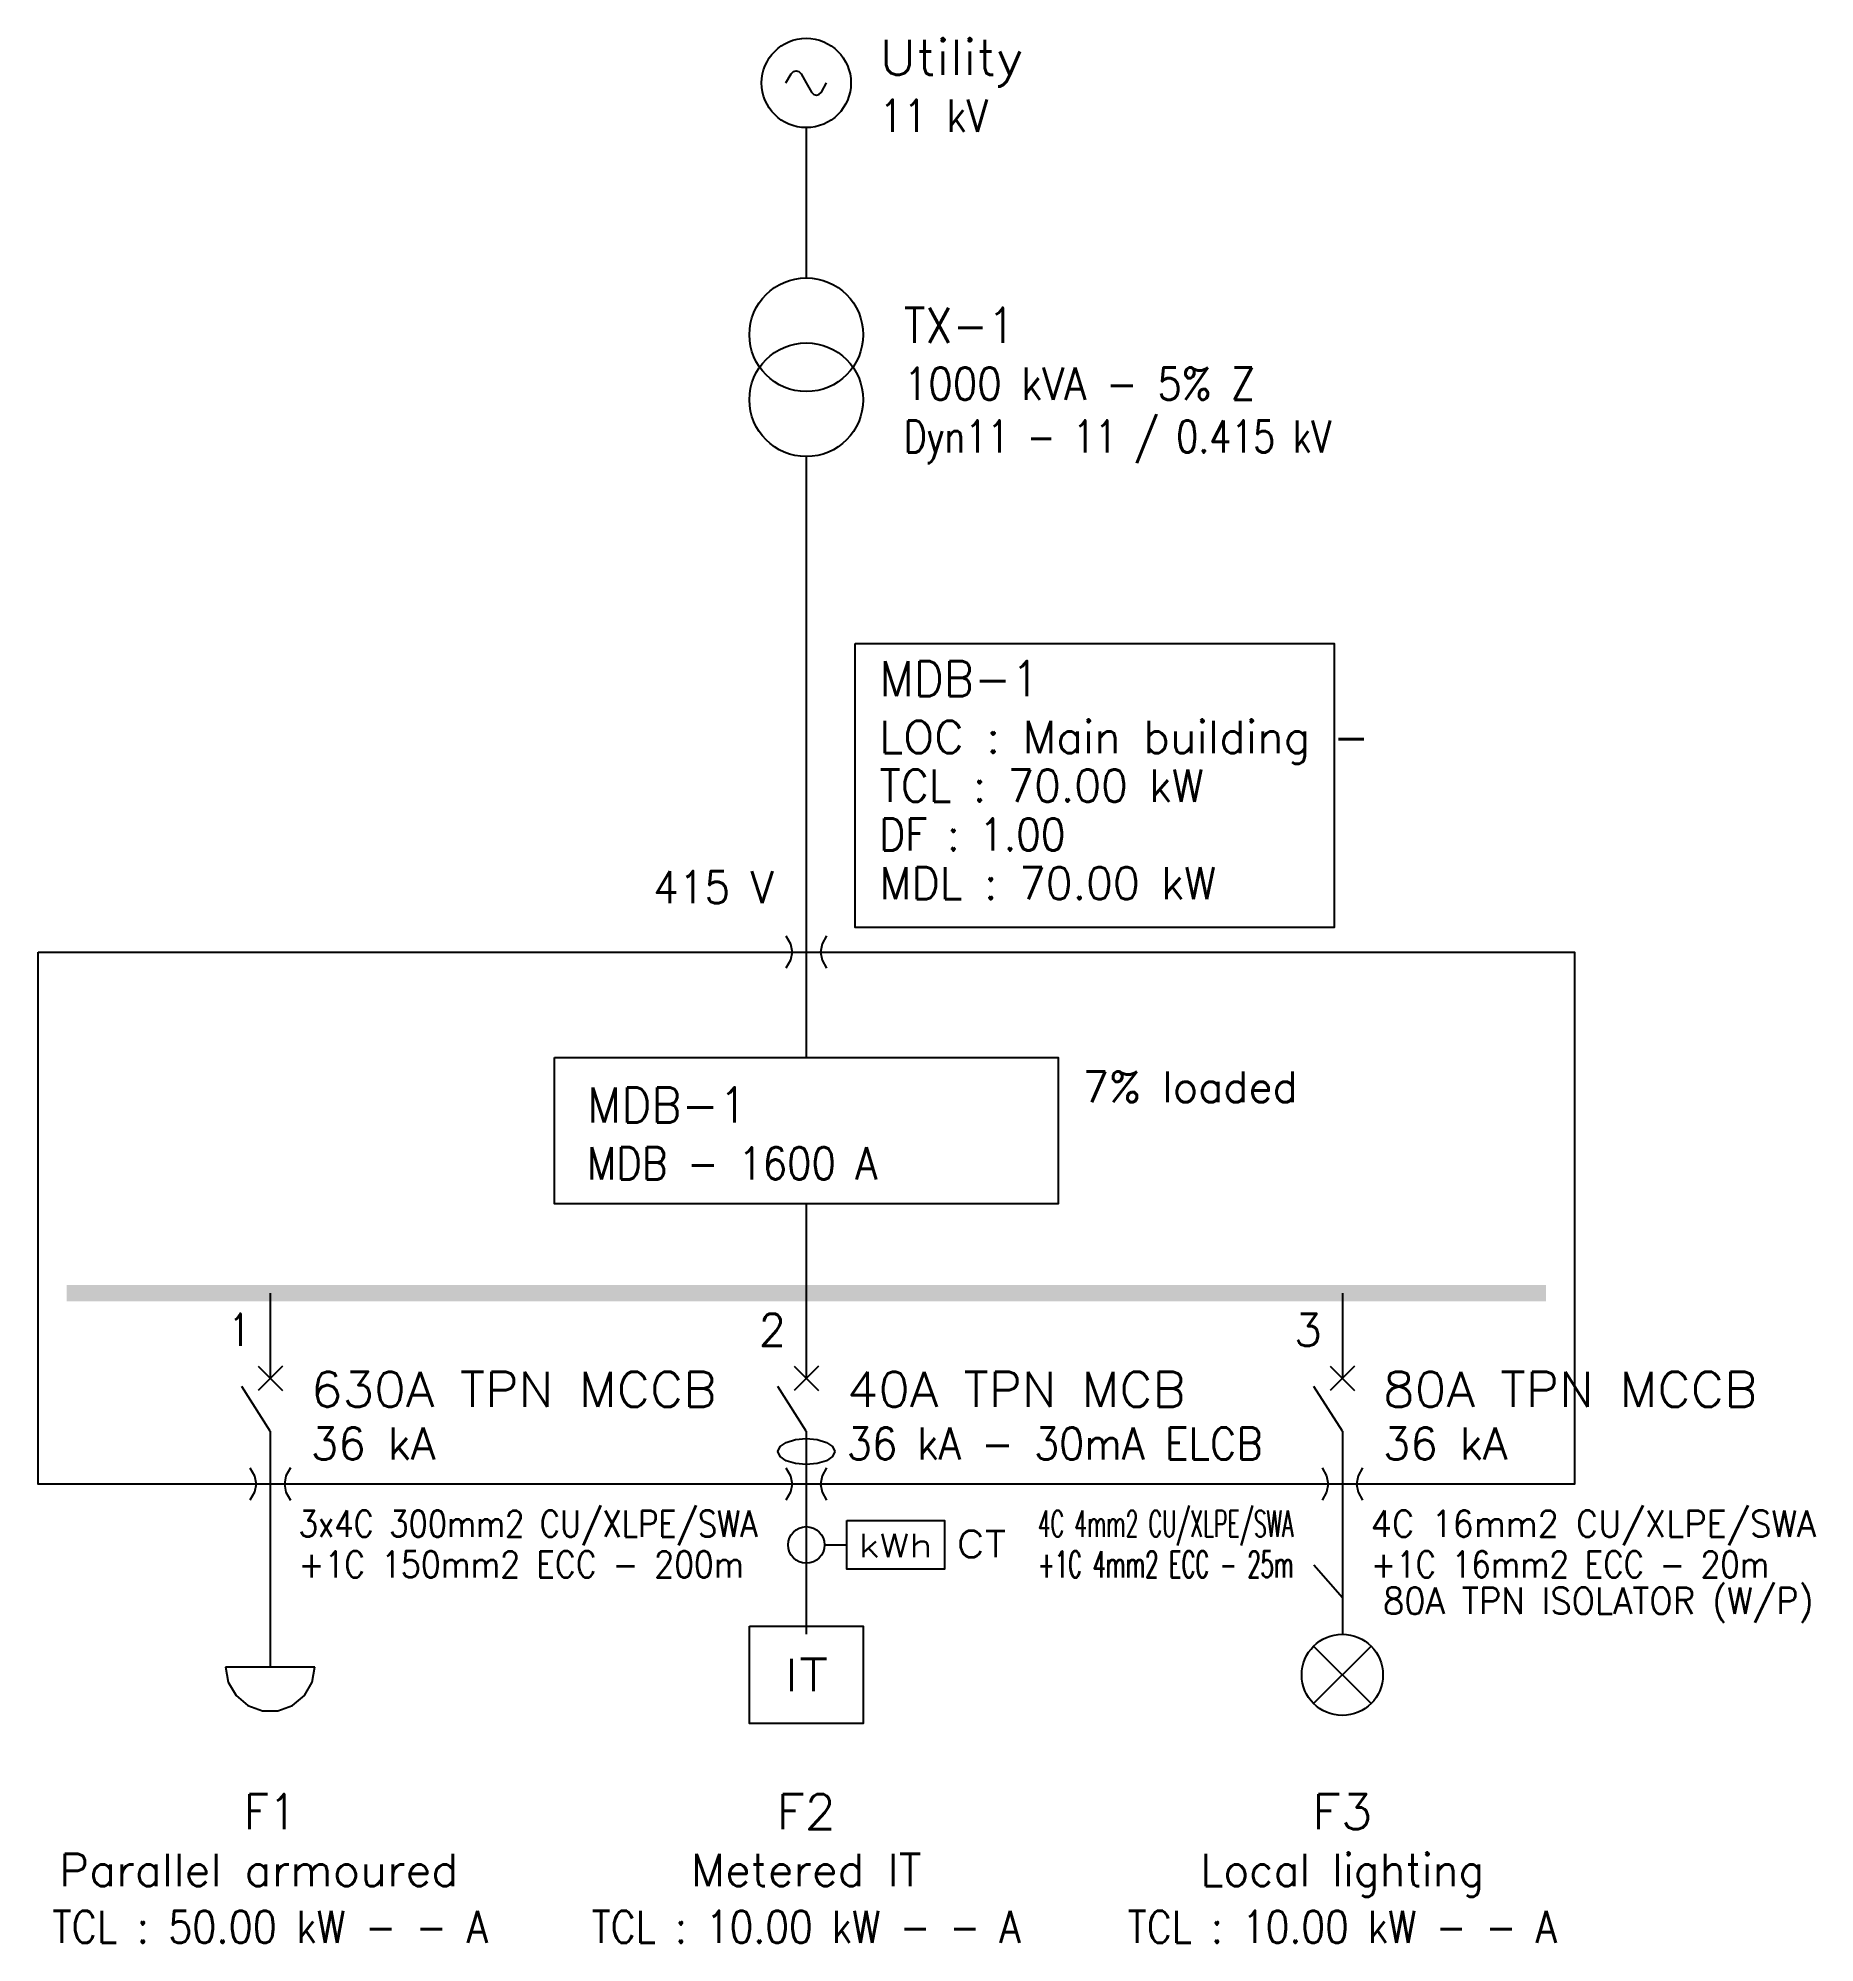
# Model space of a CAD drawing. Header units: millimetres. Extents: x 45 to 482, y 90 to 559.
import ezdxf
from ezdxf.enums import TextEntityAlignment as Align

# ---------------------------------------------------------------- set-up
doc = ezdxf.new("R2010")
doc.units = ezdxf.units.MM
for name, color, linetype in [('BUSBAR', 1, 'CONTINUOUS'), ('CABLE', 7, 'CONTINUOUS'), ('RESULT', 4, 'CONTINUOUS'), ('SYMBOL', 3, 'CONTINUOUS'), ('TEXT', 7, 'CONTINUOUS')]:
    doc.layers.add(name, color=color, linetype=linetype)
doc.styles.get("Standard").update_dxf_attribs({"font": 'STANDARD'})

msp = doc.modelspace()

# ---------------------------------------------------------------- linework, layer by layer
at = {"layer": 'BUSBAR'}
msp.add_solid([(51.84, 252), (416.16, 252), (51.84, 248), (416.16, 248)], dxfattribs=at)
at = {"layer": 'CABLE'}
for p, q in [((234, 537), (234, 520)), ((234, 520), (234, 500)), ((234, 456), (234, 308)), ((234, 272), (234, 250)), ((102, 250), (102, 232)), ((234, 250), (234, 232)), ((366, 250), (366, 232)), ((102, 232), (102, 229)), ((234, 232), (234, 229)), ((366, 232), (366, 229)), ((102, 216), (95, 227)), ((234, 216), (227, 227)), ((366, 216), (359, 227)), ((102, 216), (102, 174)), ((234, 216), (234, 174)), ((366, 216), (366, 174)), ((238.5, 188), (244, 188)), ((366, 175), (359, 183)), ((102, 174), (102, 166)), ((102, 174), (102, 158)), ((234, 174), (234, 166)), ((366, 174), (366, 166)), ((366, 174), (366, 166)), ((91, 158), (113, 158))]:
    msp.add_line(p, q, dxfattribs=at)
for points in [[(229, 548), (230.25, 550.25), (230.875, 550.8125), (231.5, 551), (232.125, 550.8125), (232.75, 550.25), (234, 548), (235.25, 545.75), (235.875, 545.1875), (236.5, 545), (237.125, 545.1875), (237.75, 545.75), (239, 548)], [(229, 338), (230.125, 336), (230.5, 334), (230.125, 332), (229, 330)], [(239, 338), (237.875, 336), (237.5, 334), (237.875, 332), (239, 330)], [(99, 232), (105, 226)], [(105, 232), (99, 226)], [(231, 232), (237, 226)], [(237, 232), (231, 226)], [(363, 232), (369, 226)], [(369, 232), (363, 226)], [(97, 207), (98.125, 205), (98.5, 203), (98.125, 201), (97, 199)], [(107, 207), (105.875, 205), (105.5, 203), (105.875, 201), (107, 199)], [(229, 207), (230.125, 205), (230.5, 203), (230.125, 201), (229, 199)], [(239, 207), (237.875, 205), (237.5, 203), (237.875, 201), (239, 199)], [(361, 207), (362.125, 205), (362.5, 203), (362.125, 201), (361, 199)], [(371, 207), (369.875, 205), (369.5, 203), (369.875, 201), (371, 199)], [(359, 163), (373, 149)], [(373, 163), (359, 149)]]:
    msp.add_lwpolyline(points, dxfattribs=at)
for points in [[(44.84, 334), (423.16, 334), (423.16, 203), (44.84, 203)], [(241, 211), (240.4672, 209.7754), (238.9497, 208.7373), (236.6788, 208.0436), (234, 207.8), (231.3212, 208.0436), (229.0503, 208.7373), (227.5328, 209.7754), (227, 211), (227.5328, 212.2246), (229.0503, 213.2627), (231.3212, 213.9564), (234, 214.2), (236.6788, 213.9564), (238.9497, 213.2627), (240.4672, 212.2246)]]:
    msp.add_lwpolyline(points, close=True, dxfattribs=at)
msp.add_circle((234, 188), 4.5, dxfattribs=at)
at = {"layer": 'SYMBOL'}
for points in [[(246, 410), (364, 410), (364, 340), (246, 340)], [(172, 308), (296, 308), (296, 272), (172, 272)], [(244, 194), (268, 194), (268, 182), (244, 182)], [(220, 168), (248, 168), (248, 144), (220, 144)]]:
    msp.add_lwpolyline(points, close=True, dxfattribs=at)
msp.add_lwpolyline([(91, 158), (91.6634, 154.2378), (93.5735, 150.9293), (96.5, 148.4737), (100.0899, 147.1671), (103.9101, 147.1671), (107.5, 148.4737), (110.4265, 150.9293), (112.3366, 154.2378), (113, 158)], dxfattribs=at)
for centre, radius in [((234, 548), 11), ((234, 486), 14), ((234, 470), 14), ((366, 156), 10)]:
    msp.add_circle(centre, radius, dxfattribs=at)

# ---------------------------------------------------------------- texts
at = {"layer": 'RESULT'}
msp.add_text('7% loaded', height=7.56, dxfattribs=at).set_placement((302, 297), (355.0191, 297), align=Align.FIT)
at = {"layer": 'TEXT'}
for s, height, p, p2 in [('Utility', 8.64, (252, 550), (287.4265, 550)), ('11 kV', 7.92, (252, 536), (278.7826, 536)), ('TX-1', 8.64, (258, 484), (285.3924, 484)), ('1000 kVA - 5% Z', 7.92, (258, 470), (344.609, 470)), ('Dyn11 - 11 / 0.415 kV', 7.92, (258, 457), (363.2724, 457)), ('MDB-1', 8.64, (252, 397), (291.5108, 397)), ('LOC : Main building -', 7.92, (252, 383), (372.6669, 383)), ('TCL : 70.00 kW', 7.92, (252, 371), (331.8939, 371)), ('DF : 1.00', 7.92, (252, 359), (297.836, 359)), ('415 V', 7.92, (196.296, 346), (226, 346)), ('MDL : 70.00 kW', 7.92, (252, 347), (334.9714, 347)), ('MDB-1', 8.64, (180, 292), (219.5108, 292)), ('MDB - 1600 A', 7.92, (180, 278), (251.5124, 278)), ('1', 7.92, (91.8307, 237), (97, 237)), ('2', 7.92, (222.299, 237), (229, 237)), ('3', 7.92, (354.0367, 237), (361, 237)), ('630A TPN MCCB', 8.64, (112, 222), (211.9188, 222)), ('40A TPN MCB', 8.64, (244, 222), (327.4181, 222)), ('80A TPN MCCB', 8.64, (376, 222), (468.2038, 222)), ('36 kA', 7.92, (112, 209), (142.6968, 209)), ('36 kA - 30mA ELCB', 7.92, (244, 209), (346.3864, 209)), ('36 kA', 7.92, (376, 209), (406.6968, 209)), ('3x4C 300mm2 CU/XLPE/SWA', 6.48, (109, 190), (222, 190)), ('4C 4mm2 CU/XLPE/SWA', 6.48, (291, 190), (354, 190)), ('4C 16mm2 CU/XLPE/SWA', 6.48, (373, 190), (482.6263, 190)), ('kWh', 5.76, (246.8491, 185), (265.1509, 185)), ('CT', 6.48, (271, 185), (283.2603, 185)), ('+1C 150mm2 ECC - 200m', 6.48, (109, 180), (218.5767, 180)), ('+1C 4mm2 ECC - 25m', 6.48, (291, 180), (354, 180)), ('+1C 16mm2 ECC - 20m', 6.48, (373, 180), (471.0751, 180)), ('80A TPN ISOLATOR (W/P)', 6.48, (376, 171), (482, 171)), ('IT', 7.92, (228.5541, 152), (239.4459, 152)), ('F1', 8.64, (95.4905, 118), (108.5095, 118)), ('F2', 8.64, (226.7247, 118), (241.2753, 118)), ('F3', 8.64, (358.5758, 118), (373.4242, 118)), ('Parallel armoured ', 7.92, (50.0551, 104), (153.9449, 104)), ('Metered IT', 7.92, (205.5971, 104), (262.4029, 104)), ('Local lighting', 7.92, (331.0167, 104), (400.9833, 104)), ('TCL : 50.00 kW - - A', 7.92, (48.325, 90), (155.675, 90)), ('TCL : 10.00 kW - - A', 7.92, (181.1723, 90), (286.8277, 90)), ('TCL : 10.00 kW - - A', 7.92, (313.1723, 90), (418.8277, 90))]:
    msp.add_text(s, height=height, dxfattribs=at).set_placement(p, p2, align=Align.FIT)

doc.saveas('drawing.dxf')
